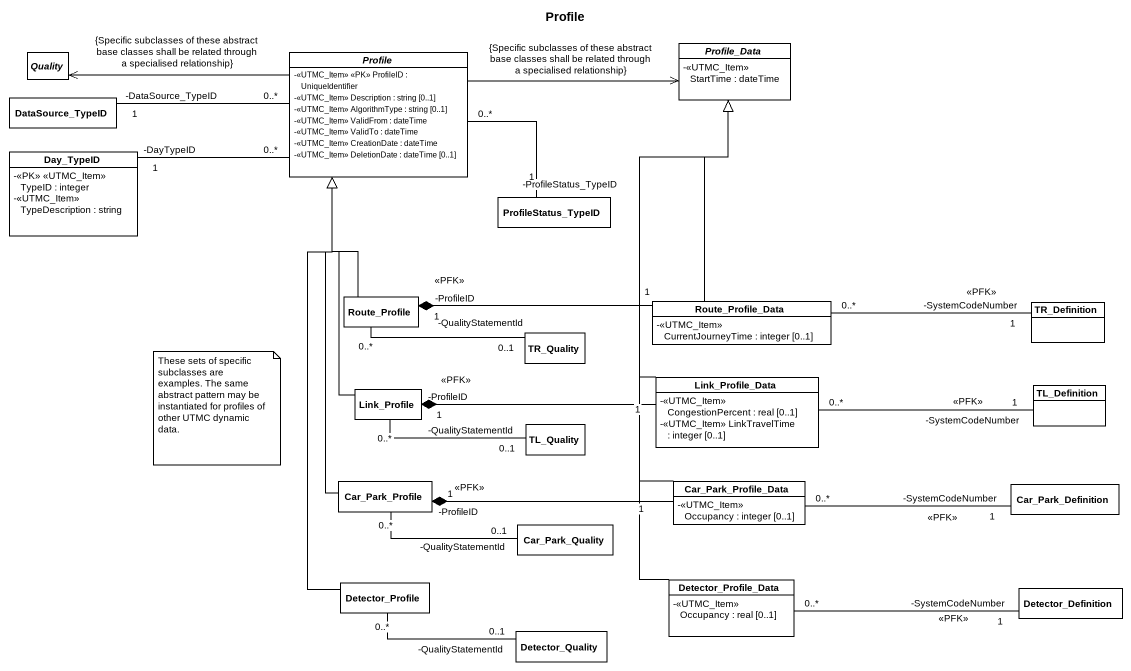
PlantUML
@startuml
title Profile
hide circle
hide empty members
skinparam classAttributeIconSize 0
abstract class Quality
abstract class Profile {
  -<<UTMC_Item>> <<PK>> ProfileID : UniqueIdentifier
  -<<UTMC_Item>> Description : string [0..1]
  -<<UTMC_Item>> AlgorithmType : string [0..1]
  -<<UTMC_Item>> ValidFrom : dateTime
  -<<UTMC_Item>> ValidTo : dateTime
  -<<UTMC_Item>> CreationDate : dateTime
  -<<UTMC_Item>> DeletionDate : dateTime [0..1]
}
abstract class Profile_Data {
  -<<UTMC_Item>> StartTime : dateTime
}
class DataSource_TypeID
class Day_TypeID {
  -<<PK>> <<UTMC_Item>> TypeID : integer
  -<<UTMC_Item>> TypeDescription : string
}
class ProfileStatus_TypeID
class Route_Profile
class Route_Profile_Data {
  -<<UTMC_Item>> CurrentJourneyTime : integer [0..1]
}
class TR_Definition
class TR_Quality
class Link_Profile
class Link_Profile_Data {
  -<<UTMC_Item>> CongestionPercent : real [0..1]
  -<<UTMC_Item>> LinkTravelTime : integer [0..1]
}
class TL_Definition
class TL_Quality
class Car_Park_Profile
class Car_Park_Profile_Data {
  -<<UTMC_Item>> Occupancy : integer [0..1]
}
class Car_Park_Definition
class Car_Park_Quality
class Detector_Profile
class Detector_Profile_Data {
  -<<UTMC_Item>> Occupancy : real [0..1]
}
class Detector_Definition
class Detector_Quality
Profile -left-> Quality : {Specific subclasses of these abstract base classes shall be related through a specialised relationship}
Profile -right-> Profile_Data : {Specific subclasses of these abstract base classes shall be related through a specialised relationship}
Profile "0..*" -right- "-ProfileStatus_TypeID\n1" ProfileStatus_TypeID
DataSource_TypeID "-DataSource_TypeID\n1" -right- "0..*" Profile
Day_TypeID "-DayTypeID\n1" -right- "0..*" Profile
Route_Profile -up-|> Profile
Route_Profile "0..*" -right- "-QualityStatementId\n0..1" TR_Quality
Route_Profile_Data -up-|> Profile_Data
Route_Profile_Data "1" -left-* "-ProfileID\n1\n<<PFK>>" Route_Profile
TR_Definition "-SystemCodeNumber\n1\n<<PFK>>" -left- "0..*" Route_Profile_Data
Link_Profile -up-|> Profile
Link_Profile "-ProfileID\n1\n<<PFK>>" *-right- "1" Link_Profile_Data
Link_Profile "0..*" -right- "-QualityStatementId\n0..1" TL_Quality
Link_Profile_Data -up-|> Profile_Data
Link_Profile_Data "0..*" -right- "-SystemCodeNumber\n1\n<<PFK>>" TL_Definition
Car_Park_Profile -up-|> Profile
Car_Park_Profile "-ProfileID\n1\n<<PFK>>" *-right- "1" Car_Park_Profile_Data
Car_Park_Profile "0..*" -right- "-QualityStatementId\n0..1" Car_Park_Quality
Car_Park_Profile_Data -up-|> Profile_Data
Car_Park_Profile_Data "0..*" -right- "-SystemCodeNumber\n1\n<<PFK>>" Car_Park_Definition
Detector_Profile -up-|> Profile
Detector_Profile "0..*" -right- "-QualityStatementId\n0..1" Detector_Quality
Detector_Profile_Data -up-|> Profile_Data
Detector_Profile_Data "0..*" -right- "-SystemCodeNumber\n1\n<<PFK>>" Detector_Definition
note as N1
  These sets of specific subclasses are examples. The same abstract pattern may be instantiated for profiles of other UTMC dynamic data.
end note
@enduml
